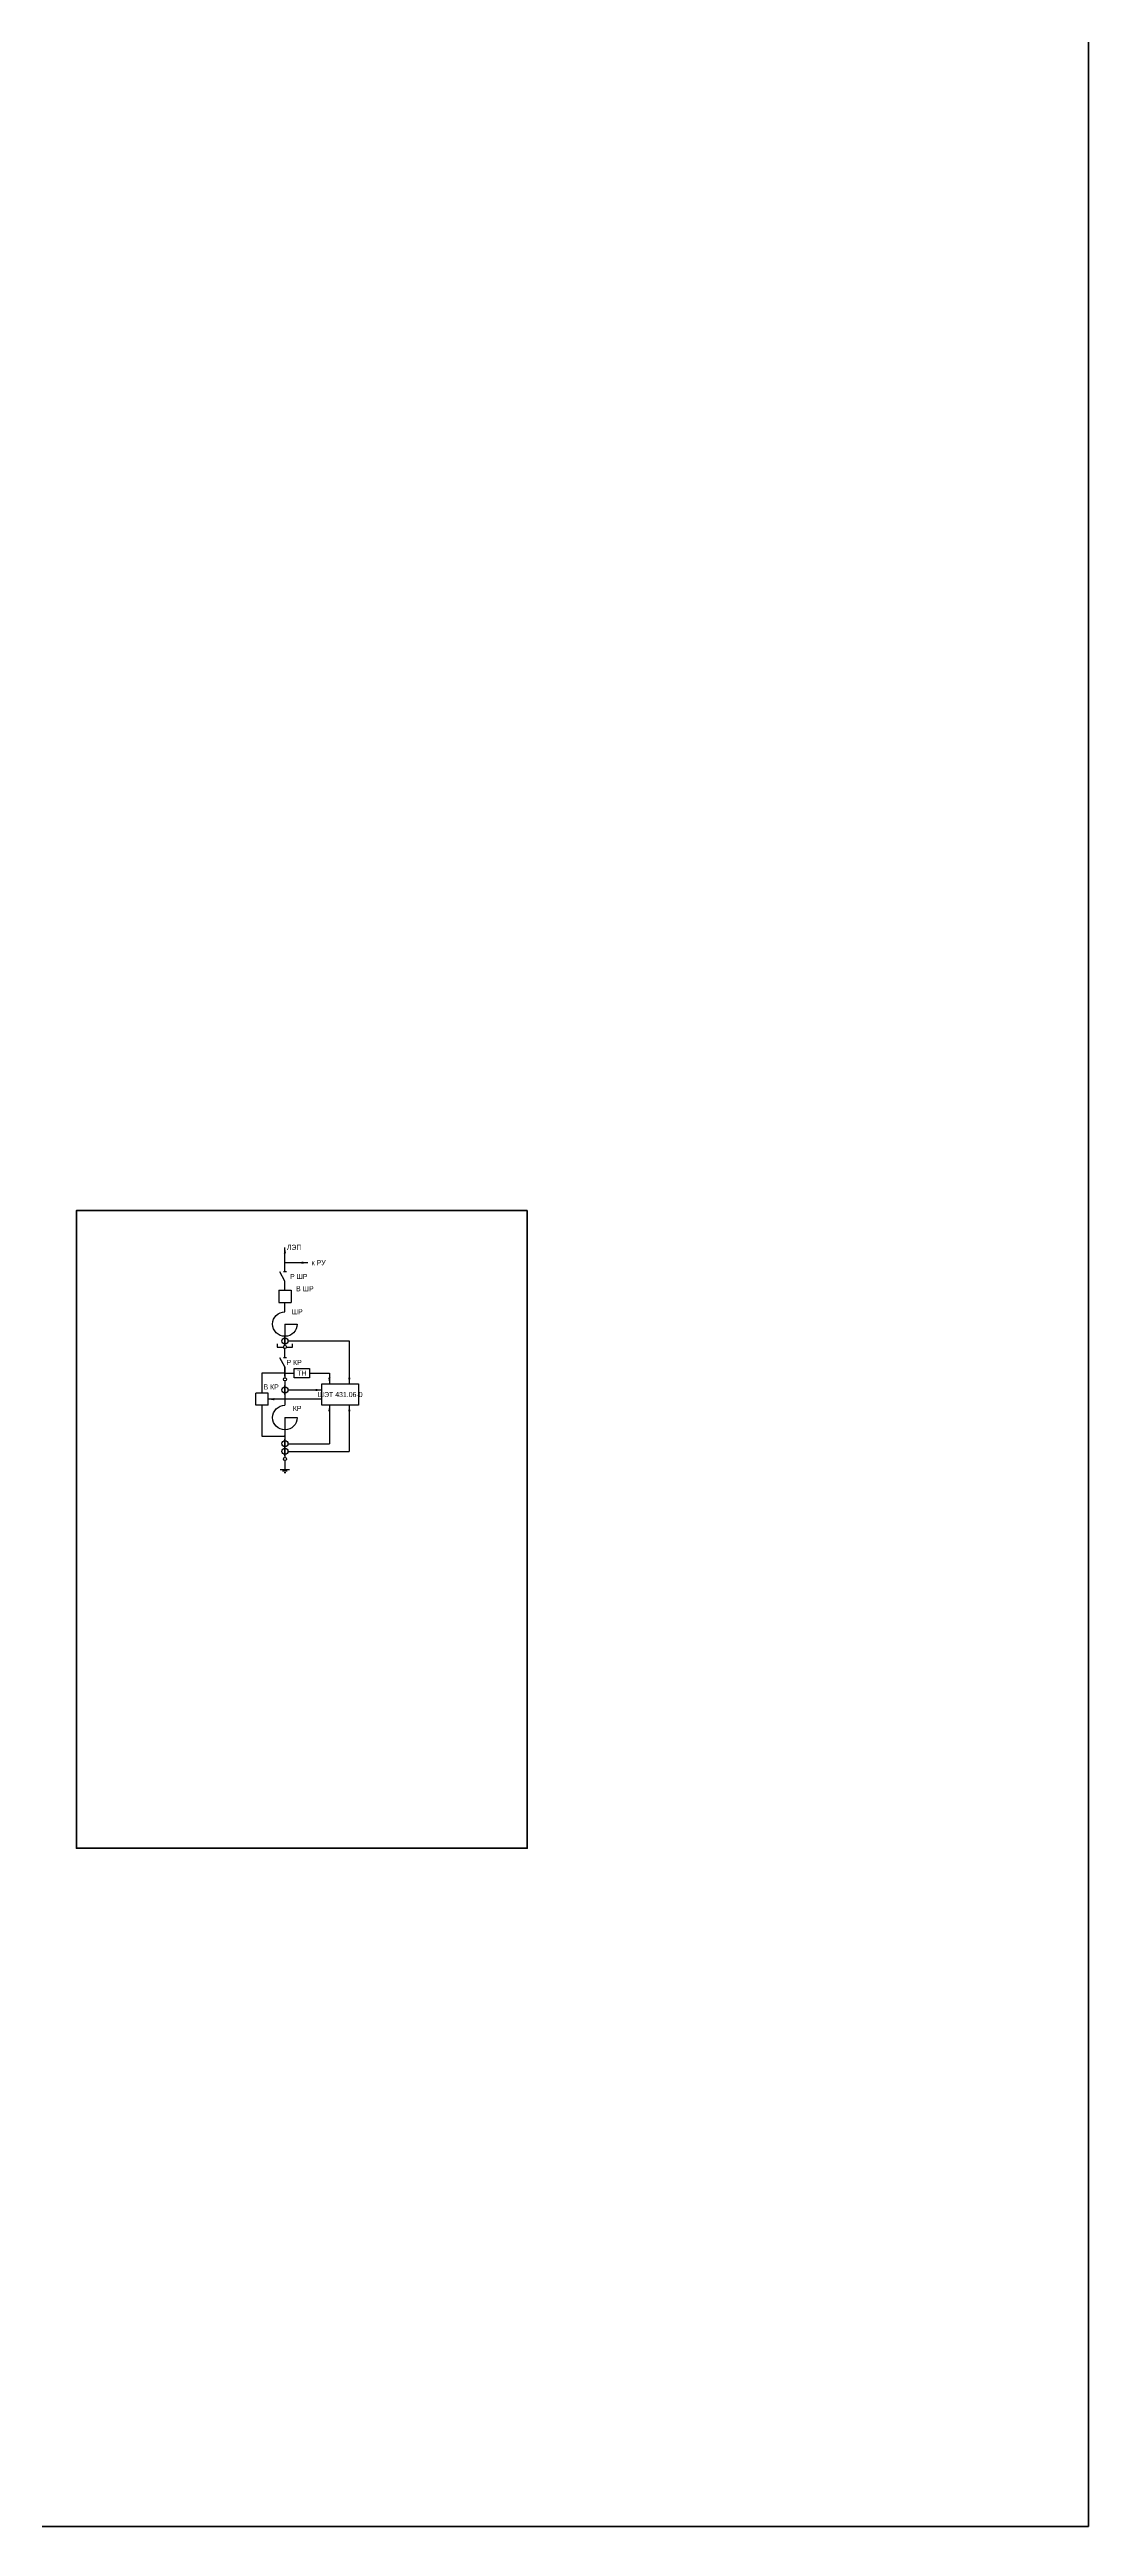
# Model space of a CAD drawing. Header units: millimetres. Extents: x 25558 to 49929, y 1902 to 19390.
# Drawn here: x 36308 to 36985, y 8938 to 10553 of the extents above; entities that cross this region are included whole.
import ezdxf
from ezdxf.enums import TextEntityAlignment as Align

# ---------------------------------------------------------------- set-up
doc = ezdxf.new("R2010")
doc.units = ezdxf.units.MM
doc.layers.add('Основная', color=7, linetype='Continuous', lineweight=30)
doc.layers.add('Тонкая', color=7, linetype='Continuous', lineweight=5)
doc.styles.add('Narrow', font='ARIALN.TTF')
doc.styles.add('Вывод', font='tahoma.ttf', dxfattribs={"height": 2.5})
doc.styles.add('Компонент', font='ARIALN.TTF', dxfattribs={"height": 3.5})

# ---------------------------------------------------------------- blocks, each defined once
blk = doc.blocks.new('*U23')
at = {"color": 0}
blk.add_line((0, 0), (6, 3.4), dxfattribs=at)
blk = doc.blocks.new('*U11')
at = {"color": 0}
blk.add_line((0, -1), (0, 1), dxfattribs=at)
blk = doc.blocks.new('*U34')
at = {"color": 0}
for p, q in [((0, 3), (0, 9)), ((0, -9), (0, -3))]:
    blk.add_line(p, q, dxfattribs=at)
at = {"color": 0, "ltscale": 0.25, "rotation": 89.99999999999999}
for name, p in [('*U23', (0, -3)), ('*U11', (0, 3))]:
    blk.add_blockref(name, p, dxfattribs=at)
at = {"layer": 'Основная'}
for tag, height, style, p in [('ОУ', 3.5, 'Компонент', (-12, 0)), ('В1', 2.5, 'Вывод', (2, 7)), ('В2', 2.5, 'Вывод', (2, -7))]:
    blk.add_attdef(tag, text='', height=height, dxfattribs=dict(at, style=style)).set_placement(p, align=Align.MIDDLE_CENTER)
blk = doc.blocks.new('*U27')
at = {"ltscale": 0.35}
for q in [(-8, 0), (0, -8)]:
    blk.add_line((0, 0), q, dxfattribs=at)
blk.add_arc((0, 0), 8, 180, 90, dxfattribs=at)
at = {"layer": 'Основная', "style": 'Компонент'}
blk.add_attdef('ОУ', text='', height=3.5, dxfattribs=at).set_placement((-17, 0), align=Align.MIDDLE_CENTER)
blk = doc.blocks.new('*U28')
at = {"color": 0}
for p, q in [((0, 0), (-8, 0)), ((-8, -8), (-8, 0)), ((0, -8), (0, 0)), ((0, -8), (-8, -8))]:
    blk.add_line(p, q, dxfattribs=at)
at = {"layer": 'Основная', "style": 'Компонент'}
blk.add_attdef('ОУ', text='', height=3.5, dxfattribs=at).set_placement((-15, -3), align=Align.MIDDLE_CENTER)
blk = doc.blocks.new('*U26')
at = {"ltscale": 0.25}
blk.add_circle((0, 0), 2, dxfattribs=at)
at = {"layer": 'Основная', "color": 0, "lineweight": 50}
blk.add_line((0, -3), (0, 3), dxfattribs=at)
at = {"layer": 'Основная', "style": 'Компонент'}
blk.add_attdef('ОУ', text='', height=3.5, dxfattribs=at).set_placement((-6, 0), align=Align.MIDDLE_CENTER)
blk = doc.blocks.new('*U25')
at = {"color": 0}
for p, q in [((3, 0), (-3, 0)), ((0, 3), (0, 0)), ((1.5, -1), (-1.5, -1)), ((0.5, -2), (-0.5, -2))]:
    blk.add_line(p, q, dxfattribs=at)
blk = doc.blocks.new('*U38')
at = {"ltscale": 0.35}
for q in [(-8, 0), (0, -8)]:
    blk.add_line((0, 0), q, dxfattribs=at)
blk.add_arc((0, 0), 8, 180, 90, dxfattribs=at)
at = {"layer": 'Основная', "style": 'Компонент'}
blk.add_attdef('ОУ', text='', height=3.5, dxfattribs=at).set_placement((-17, 0), align=Align.MIDDLE_CENTER)
blk = doc.blocks.new('*U37')
at = {"ltscale": 0.25}
blk.add_circle((0, 0), 2, dxfattribs=at)
at = {"layer": 'Основная', "color": 0, "lineweight": 50}
blk.add_line((0, -3), (0, 3), dxfattribs=at)
at = {"layer": 'Основная', "style": 'Компонент'}
blk.add_attdef('ОУ', text='', height=3.5, dxfattribs=at).set_placement((-6, 0), align=Align.MIDDLE_CENTER)

msp = doc.modelspace()

# ---------------------------------------------------------------- linework, layer by layer
for p, q in [((36463, 9711), (36503, 9711)), ((36503, 9711), (36503, 9683)), ((36477, 9690), (36490, 9690)), ((36490, 9690), (36490, 9683)), ((36463, 9679), (36485, 9679)), ((36485, 9673), (36450, 9673)), ((36490, 9669), (36490, 9644)), ((36503, 9669), (36503, 9639)), ((36463, 9644), (36490, 9644)), ((36463, 9639), (36503, 9639))]:
    msp.add_line(p, q)
at = {"layer": 'Основная'}
for p, q in [((36461, 9762), (36461, 9772)), ((36476, 9762), (36461, 9762))]:
    msp.add_line(p, q, dxfattribs=at)
at = {"layer": 'Основная', "ltscale": 0.25, "const_width": 0.6}
for points in [[(36460.7, 9762, 1), (36461.3, 9762, 1)], [(36461.3, 9690, 1), (36460.7, 9690, 1)], [(36461.3, 9649, 1), (36460.7, 9649, 1)]]:
    msp.add_lwpolyline(points, format="xyb", close=True, dxfattribs=at)
at = {"layer": 'Основная'}
for points in [[(36461, 9730), (36461, 9736)], [(36456, 9709), (36456, 9707), (36460, 9707)], [(36461, 9714), (36461, 9708)], [(36462, 9707), (36466, 9707), (36466, 9709)], [(36461, 9690), (36446, 9690), (36446, 9677)], [(36461, 9694), (36461, 9687)], [(36461, 9690), (36467, 9690)], [(36461, 9685), (36461, 9669)], [(36446, 9669), (36446, 9649), (36461, 9649)], [(36461, 9653), (36461, 9635)], [(36461, 9633), (36461, 9630)]]:
    msp.add_lwpolyline(points, dxfattribs=at)
for points in [[(36467, 9693), (36477, 9693), (36477, 9687), (36467, 9687)], [(36485, 9683), (36509, 9683), (36509, 9669), (36485, 9669)]]:
    msp.add_lwpolyline(points, close=True, dxfattribs=at)
for centre in [(36461, 9707), (36461, 9686), (36461, 9634)]:
    msp.add_circle(centre, 1, dxfattribs=at)
at = {"layer": 'Тонкая', "lineweight": 50}
msp.add_lwpolyline([(25708, 12168), (36985, 12168), (36985, 8938), (25708, 8938)], close=True, dxfattribs=at)
at = {"layer": 'Тонкая', "color": 3, "lineweight": 50}
msp.add_lwpolyline([(36619, 9796), (36619, 9380.2), (36325, 9380.2), (36325, 9796)], close=True, dxfattribs=at)
at = {"layer": 'Тонкая', "ltscale": 0.3}
for points in [[(36461, 9772, 0, 1.5, 0), (36461, 9768, 0, 0, 0)], [(36476, 9762, 0, 1.5, 0), (36472, 9762, 0, 0, 0)], [(36485, 9679, 0, 1.5, 0), (36481, 9679, 0, 0, 0)], [(36490, 9683, 0, 1.5, 0), (36490, 9687, 0, 0, 0)], [(36503, 9683, 0, 1.5, 0), (36503, 9687, 0, 0, 0)], [(36450, 9673, 0, 1.5, 0), (36454, 9673, 0, 0, 0)], [(36490, 9669, 0, 1.5, 0), (36490, 9665, 0, 0, 0)], [(36503, 9669, 0, 1.5, 0), (36503, 9665, 0, 0, 0)]]:
    msp.add_lwpolyline(points, format="xyseb", dxfattribs=at)

# ---------------------------------------------------------------- block references
at = {"layer": 'Основная'}
for name, p in [('*U34', (36461, 9753)), ('*U26', (36461, 9711)), ('*U34', (36461, 9697)), ('*U28', (36450, 9677)), ('*U26', (36461, 9679)), ('*U37', (36461, 9644)), ('*U37', (36461, 9639)), ('*U25', (36461, 9627))]:
    msp.add_blockref(name, p, dxfattribs=at)
at = {"layer": 'Основная', "ltscale": 0.25, "rotation": 180}
msp.add_blockref('*U28', (36457, 9736), dxfattribs=at)
at = {"layer": 'Основная', "ltscale": 0.35, "xscale": -1}
msp.add_blockref('*U27', (36461, 9722), dxfattribs=at)
at = {"layer": 'Основная', "xscale": -1}
msp.add_blockref('*U38', (36461, 9661), dxfattribs=at)

# ---------------------------------------------------------------- texts
at = {"layer": 'Основная', "char_height": 3.3, "attachment_point": 5, "style": 'Narrow'}
for s, insert, width in [('\\pxi-3,l3,t3;ЛЭП', (36467, 9772), 21.849), ('\\pxi-3,l3,t3;Р ШР', (36470, 9753), 21.849), ('\\pxi-3,l3,t3;к РУ', (36483, 9762), 21.849), ('\\pxi-3,l3,t3;В ШР', (36474, 9745), 21.849), ('\\pxi-3,l3,t3;ШР', (36469, 9730), 21.849), ('\\pxi-3,l3,t3;Р КР', (36467, 9697), 21.849), ('\\pxqc;ТН', (36472, 9690), 10), ('\\pxi-3,l3,t3;В КР', (36452, 9681), 24), ('\\pxqc;ШЭТ 431.06-0', (36497, 9676), 24), ('\\pxi-3,l3,t3;КР', (36469, 9667), 24)]:
    msp.add_mtext(s, dxfattribs=dict(at, insert=insert, width=width))

doc.saveas('drawing.dxf')
